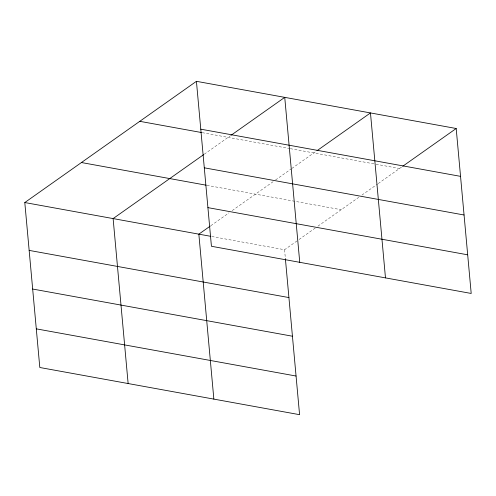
<?xml version="1.0" encoding="UTF-8"?>
<svg xmlns="http://www.w3.org/2000/svg" width="496" height="496" viewBox="0 0 496 496"><rect width="100%" height="100%" fill="white"/><g stroke="black" fill="none" stroke-linecap="round" stroke-linejoin="round"><path stroke-width="0.37" stroke-dasharray="2.48 1.86" d="M204.265 154.206L230.621 135.588M210.8 225.711L229.053 212.821M232.196 210.595L273.048 181.741M275.559 179.967L291.245 168.888M291.871 168.448L316.349 151.156M211.742 236.493L284.568 249.724L298.412 239.946M299.038 239.5L315.4 227.943M317.917 226.164L358.769 197.309M361.906 195.095L377.592 184.016M378.219 183.57L402.07 166.724M202.219 132.661L289.552 148.527M290.315 148.664L375.28 164.095M376.036 164.232L399.553 168.504M206.925 185.33L341.205 209.721M284.568 249.724L285.398 258.838"/><path stroke-width="0.74" d="M285.398 258.838L299.578 414.681L39.81 367.499L24.8 202.542L196.422 81.319L456.19 128.501L471.2 293.458L211.432 246.276L196.422 81.319M203.639 154.647L113.119 218.581L128.135 383.544M231.254 135.141L284.741 97.359L299.751 262.316M210.174 226.151L198.846 234.155L213.857 399.113M316.975 150.71L370.462 112.927L385.479 277.89M402.702 166.278L456.19 128.501M200.775 129.171L460.542 176.353M139.785 121.322L201.457 132.525M204.29 167.815L464.058 214.997M81.437 162.539L206.169 185.194M207.917 207.632L467.685 254.814M24.8 202.542L210.223 236.22M29.152 250.393L288.926 297.575M32.674 289.038L292.442 336.22M36.295 328.854L296.062 376.036"/></g></svg>
